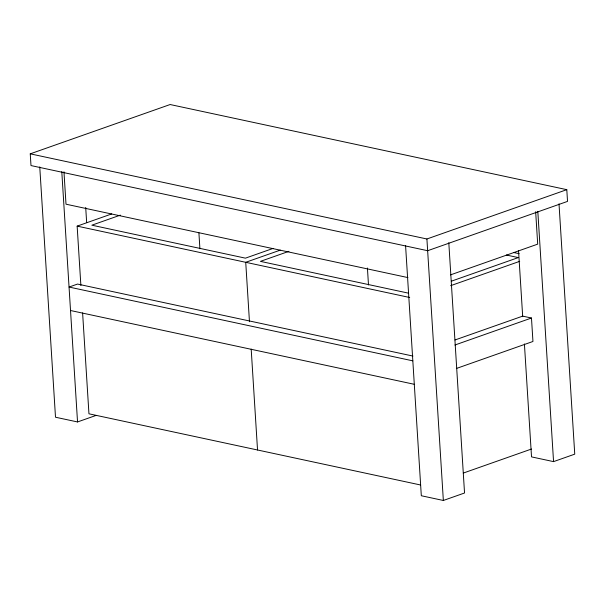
<?xml version="1.0" encoding="UTF-8"?>
<svg xmlns="http://www.w3.org/2000/svg" width="605" height="605" viewBox="0 0 605 605"><rect width="100%" height="100%" fill="white"/><g stroke="black" fill="none" stroke-linecap="round" stroke-linejoin="round"><path stroke-width="0.91" d="M30.25 153.836L170.126 104.529L566.794 189.667L567.528 201.397L427.652 250.712L30.991 165.566L30.25 153.836L426.911 238.983L566.794 189.667M80.881 285.545L77.145 226.126L111.683 213.943M120.365 215.138L91.839 225.189L245.441 258.161L273.067 248.421M280.266 250.13L245.728 262.305L249.464 321.724M288.94 251.325L260.422 261.375L408.504 293.16M450.468 274.889L537.701 244.14L535.659 211.727M451.451 281.151L518.296 257.586L506.34 255.023M450.619 285.689L519.703 261.337M39.756 166.904L55.501 417.223L77.538 421.95L96.082 415.416M455.013 339.972L522.667 316.128L531.477 318.018L532.952 341.477L456.404 368.468M454.93 345.009L531.477 318.018M463.317 473.065L531.515 449.023M405.562 245.426L421.314 495.745L443.352 500.471L464.542 492.999L448.797 242.681M524.414 343.965L531.523 456.888L553.56 461.623L574.75 454.151L559.005 203.832M513.645 252.504L519.173 253.692M407.929 277.589L66.005 204.195L63.964 171.782M77.145 226.126L409.698 297.501M412.988 356.073L77.531 284.063L69.053 287.057L412.829 360.845M70.528 310.516L414.304 384.304M420.588 484.991L88.95 413.805L82.605 312.891M537.807 211.304L553.56 461.623M518.553 250.803L522.697 316.672M426.911 238.983L443.352 500.471M367.424 268L368.49 284.978M251.188 349.077L257.533 449.991M198.901 232.759L199.915 248.791M85.706 207.447L86.651 222.504M61.786 171.631L77.538 421.95"/></g></svg>
